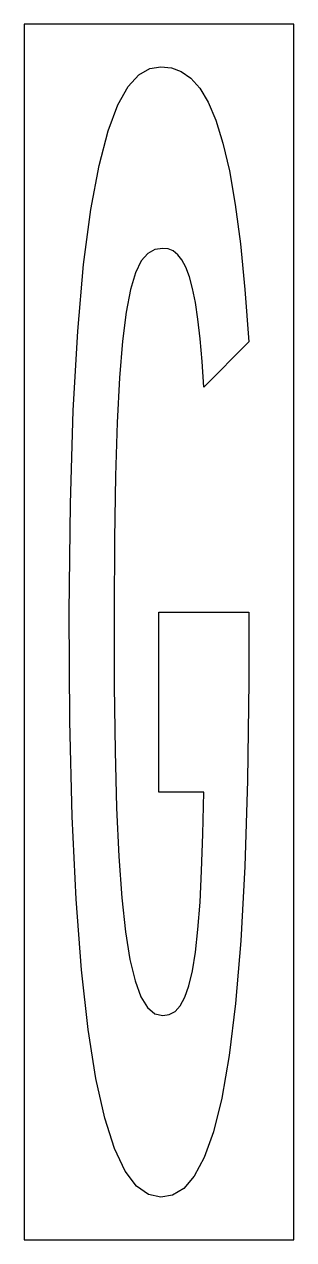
# Model space of a CAD drawing. Extents: x 0 to 24, y 0 to 108.
import ezdxf

# ---------------------------------------------------------------- set-up
doc = ezdxf.new("R2010")
doc.units = 0
doc.layers.add('CUT', color=7, linetype='Continuous')
doc.layers.add('OUTSIDE', color=1, linetype='Continuous')

msp = doc.modelspace()

# ---------------------------------------------------------------- linework, layer by layer
at = {"layer": 'CUT'}
msp.add_lwpolyline([(11.99, 39.77), (11.99, 55.77), (19.99, 55.77), (20, 49.6), (19.8801, 40.8), (19.6404, 33.15), (19.2809, 26.57), (18.8115, 21), (18.2522, 16.36), (17.593, 12.58), (16.8539, 9.58), (16.035, 7.29), (15.1461, 5.64), (14.1973, 4.55), (13.1985, 3.95), (12.1498, 3.77), (11.0512, 4.01), (10.0025, 4.76), (8.9938, 6.1), (8.0449, 8.09), (7.166, 10.81), (6.377, 14.31), (5.6779, 18.68), (5.0886, 23.97), (4.6092, 30.26), (4.2597, 37.61), (4.0599, 46.09), (4, 55.77), (4.1099, 65.38), (4.3695, 73.67), (4.769, 80.73), (5.2884, 86.65), (5.9276, 91.53), (6.6567, 95.46), (7.4657, 98.53), (8.3346, 100.83), (9.2534, 102.46), (10.2022, 103.51), (11.171, 104.07), (12.1498, 104.23), (13.0986, 104.13), (13.9875, 103.81), (14.8365, 103.21), (15.6355, 102.32), (16.3745, 101.09), (17.0637, 99.47), (17.6929, 97.45), (18.2722, 94.97), (18.7915, 92), (19.2509, 88.5), (19.6504, 84.44), (19.99, 79.77), (15.985, 75.77), (15.8452, 78.05), (15.6654, 80.05), (15.4657, 81.79), (15.2459, 83.28), (14.9863, 84.53), (14.7066, 85.57), (14.397, 86.41), (14.0474, 87.06), (13.6779, 87.53), (13.2684, 87.86), (12.829, 88.04), (12.3496, 88.09), (11.6305, 87.99), (10.9913, 87.64), (10.412, 86.98), (9.8926, 85.93), (9.4532, 84.44), (9.0637, 82.42), (8.7441, 79.83), (8.4844, 76.58), (8.2846, 72.62), (8.1348, 67.88), (8.035, 62.28), (7.995, 55.77), (8.015, 49.19), (8.0849, 43.4), (8.2247, 38.37), (8.4245, 34.04), (8.6941, 30.38), (9.0237, 27.35), (9.4132, 24.9), (9.8727, 22.99), (10.392, 21.58), (10.9813, 20.62), (11.6305, 20.08), (12.3496, 19.91), (12.9189, 20), (13.4382, 20.28), (13.8976, 20.78), (14.3071, 21.54), (14.6667, 22.56), (14.9763, 23.89), (15.2459, 25.56), (15.4657, 27.57), (15.6554, 29.98), (15.7953, 32.79), (15.9151, 36.05), (15.985, 39.77)], close=True, dxfattribs=at)
at = {"layer": 'OUTSIDE'}
msp.add_lwpolyline([(0, 0), (24, 0), (24, 108), (0, 108)], close=True, dxfattribs=at)

doc.saveas('drawing.dxf')
